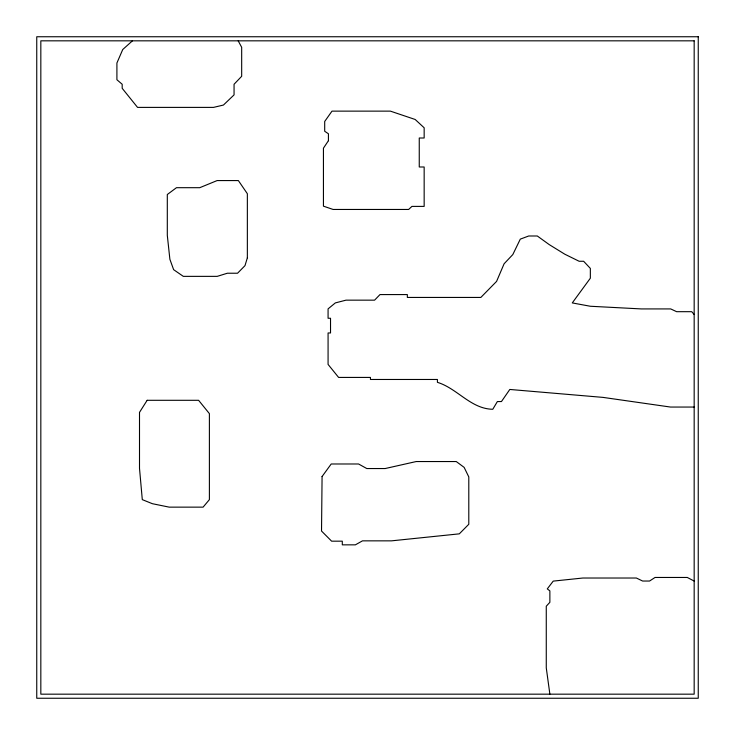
<?xml version="1.0" encoding="UTF-8"?>
<svg xmlns="http://www.w3.org/2000/svg" width="735" height="735" viewBox="0 0 735 735"><rect width="100%" height="100%" fill="white"/><g stroke="black" fill="none" stroke-linecap="round" stroke-linejoin="round"><path stroke-width="1.1" d="M132.438 40.829L122.745 49.511L116.911 63.008L116.911 79.747L122.185 84.259L122.185 88.31L137.555 107.393L213.508 107.393L223.44 105.05L234.061 94.879L234.061 84.259L241.677 76.293L241.677 47.306L238.195 40.829M694.171 407.052L670.485 407.052L602.976 397.387L509.805 389.458L501.454 401.558L497.375 401.558L492.772 409.276C470.786 408.899 457.409 388.475 437.417 382.329L437.417 379.471L370.449 379.471L370.449 377.423L338.605 377.423L328.076 364.404L328.076 332.964L330.529 332.964L330.529 318.264L328.076 318.264L328.076 308.875L335.335 302.912L346.01 300.156L374.593 300.156L379.986 294.579L407.346 294.579L407.346 297.436L480.846 297.436L496.575 281.404L504.109 263.755L512.809 254.567L520.297 239.132L528.713 235.99L537.294 235.99L549.21 244.59L564.857 254.237L579.143 261.265L583.636 261.265L590.343 268.404L590.343 278.207L572.271 302.921L590.334 306.256L641.306 308.921L670.706 308.921L676.623 311.686L691.736 311.686L694.171 314.516M694.171 581.054L687.289 577.462L655.032 577.462L649.565 581.036L642.629 581.036L636.372 578.022L582.883 578.022L553.234 581.109L547.281 588.891L549.872 590.876L549.872 602.314L546.27 606.21L546.27 667.867L549.872 694.171M322.077 476.528L321.526 531.038L331.614 541.171L342.299 541.171L342.299 544.846L355.363 544.846L362.484 540.85L391.479 540.85L459.311 533.849L468.792 524.275L468.792 476.914L464.134 467.368L456.251 461.543L416.231 461.543L385.158 468.544L366.783 468.544L358.57 463.987L331.209 463.987L322.077 476.528M247.355 257.82L244.994 265.638L237.561 273.227L227.354 273.227L217.211 276.36L183.318 276.36L173.635 269.671L169.886 259.299L167.304 235.347L167.304 194.518L176.474 187.691L199.755 187.691L217.128 180.571L238.36 180.571L247.355 193.718L247.355 257.82M147.147 400.299L139.503 412.372L139.503 468.314L142.296 499.635L152.393 503.705L169.197 507.141L203.09 507.141L209.392 499.635L209.392 413.621L198.597 400.299L147.147 400.299M328.426 140.707L323.437 148.176L323.437 206.158L333.102 209.457L408.642 209.457L411.931 206.397L424.159 206.397L424.159 166.992L419.253 166.992L419.253 138.005L424.159 138.005L424.159 127.789L415.165 119.474L390.395 111.132L332 111.132L324.695 121.468L324.695 131.271L328.426 133.77L328.426 140.707M698.25 36.75L36.75 36.75L36.75 698.25L698.25 698.25L698.25 36.75M694.171 40.829L40.829 40.829L40.829 694.171L694.171 694.171L694.171 40.829"/></g></svg>
